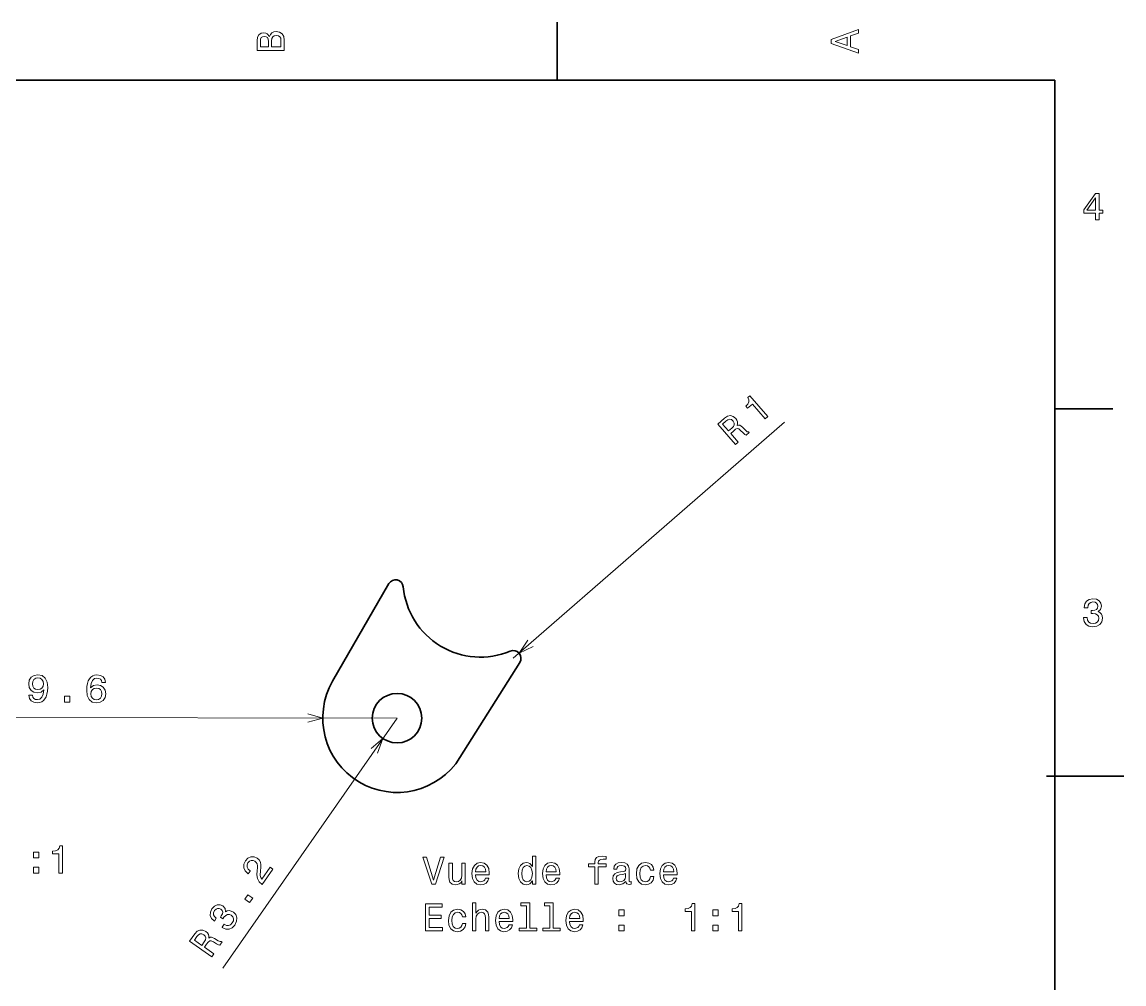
# Model space of a CAD drawing. Extents: x 0 to 296, y 0 to 210.
# Drawn here: x 153.6 to 295.9, y 83.2 to 207.5 of the extents above; entities that cross this region are included whole.
import ezdxf

# ---------------------------------------------------------------- set-up
doc = ezdxf.new("R2010")
doc.units = 0

msp = doc.modelspace()

# ---------------------------------------------------------------- linework, layer by layer
at = {"color": 7, "lineweight": 35, "ltscale": 0.1875}
for p, q in [((222.699997, 200), (222.699997, 207.5)), ((287, 157.5), (294.5, 157.5))]:
    msp.add_line(p, q, dxfattribs=at)
at = {"color": 7, "lineweight": 35}
for p, q in [((287, 200), (10, 200)), ((287, 10), (287, 200))]:
    msp.add_line(p, q, dxfattribs=at)
at = {"color": 7, "lineweight": 13}
for p, q in [((217.028381, 125.25737), (252.094009, 155.770691)), ((202.011414, 117.510513), (150.092667, 117.607803)), ((202.011414, 117.510513), (179.487991, 85.200409))]:
    msp.add_line(p, q, dxfattribs=at)
at = {"color": 7, "lineweight": 35, "ltscale": 0.36363}
for p, q in [((193.691895, 122.300652), (200.949554, 134.905792)), ((210.142197, 112.406555), (217.875336, 124.725708))]:
    msp.add_line(p, q, dxfattribs=at)
at = {"color": 7, "lineweight": 35, "ltscale": 0.25}
msp.add_line((285.941101, 110), (295.941101, 110), dxfattribs=at)
at = {"color": 7, "lineweight": 13}
for points in [[(261.633209, 203.466858), (261.633209, 203.930847), (260.604401, 204.298996), (260.604401, 205.695969), (261.633209, 206.064133), (261.633209, 206.538193), (258.128174, 205.257217), (258.128174, 204.742798)], [(185.542007, 205.630417), (185.249496, 205.983429), (185.052811, 206.074219), (184.81073, 206.104477), (184.432495, 206.03891), (184.160156, 205.842224), (183.993729, 205.524506), (183.933212, 205.080704), (183.933212, 203.835022), (187.433212, 203.835022), (187.433212, 205.151306), (187.36261, 205.620331), (187.155838, 205.968307), (186.828018, 206.185165), (186.384216, 206.260818), (186.08667, 206.215424), (185.839554, 206.094391), (185.65799, 205.897705)], [(185.385666, 204.984879), (185.385666, 204.298996), (184.351807, 204.298996), (184.351807, 205.025223), (184.382065, 205.297562), (184.472839, 205.489197), (184.629181, 205.605194), (184.86116, 205.645538), (185.093155, 205.600143), (185.254532, 205.479111), (185.355408, 205.272339)], [(187.014618, 205.095825), (187.014618, 204.298996), (185.809296, 204.298996), (185.809296, 205.050446), (185.844589, 205.368164), (185.9505, 205.595108), (186.132065, 205.731277), (186.394302, 205.776657), (186.671692, 205.731277), (186.863327, 205.605194), (186.979324, 205.393372)], [(260.17572, 204.460388), (258.632477, 205), (260.17572, 205.539627)], [(292.277374, 181.916794), (292.731262, 181.916794), (292.731262, 182.784225), (293.23056, 182.784225), (293.23056, 183.187683), (292.731262, 183.187683), (292.731262, 185.341141), (292.272339, 185.341141), (290.739197, 183.228027), (290.739197, 182.784225), (292.277374, 182.784225)], [(291.162842, 183.187683), (292.277374, 184.756134), (292.277374, 183.187683)], [(249.56749, 156.223373), (249.913696, 156.524628), (247.599609, 159.183975), (247.340897, 158.958862), (247.474365, 158.667191), (247.473129, 158.392029), (247.343338, 158.118637), (247.080688, 157.836594), (247.315735, 157.566483), (247.932068, 158.102783)], [(245.742889, 152.895294), (246.09671, 153.203171), (245.126709, 154.317886), (245.488129, 154.632385), (245.764374, 154.852722), (245.978119, 154.945129), (246.17868, 154.899033), (246.412048, 154.707672), (246.729034, 154.381821), (246.947174, 154.177216), (247.108704, 154.083786), (247.508179, 154.431396), (247.445282, 154.503677), (247.265076, 154.534058), (247.062485, 154.705414), (246.66507, 155.108337), (246.325623, 155.367828), (246.152039, 155.39061), (245.952179, 155.343719), (246.021591, 155.571243), (246.012238, 155.797104), (245.935059, 156.024094), (245.782425, 156.24559), (245.45108, 156.518829), (245.090332, 156.626083), (244.713425, 156.552155), (244.327988, 156.303665), (243.445343, 155.535599)], [(244.510468, 155.894196), (244.762405, 156.073318), (244.988907, 156.143387), (245.207489, 156.099625), (245.423813, 155.920166), (245.577789, 155.666397), (245.590942, 155.443863), (245.475525, 155.223083), (245.25238, 154.995499), (244.845306, 154.641266), (244.080566, 155.520111)], [(290.729126, 130.51622), (290.729126, 130.480911), (290.809814, 129.996765), (291.046844, 129.633652), (291.420044, 129.401657), (291.914276, 129.315933), (292.438782, 129.401657), (292.832153, 129.623566), (293.08429, 129.976593), (293.175079, 130.430481), (293.134735, 130.728027), (293.023773, 130.970108), (292.842224, 131.156708), (292.600159, 131.292877), (292.927948, 131.565216), (293.043945, 131.998932), (292.968292, 132.392303), (292.751434, 132.68985), (292.398407, 132.87645), (291.914276, 132.942017), (291.460388, 132.861313), (291.112396, 132.63942), (290.885468, 132.286392), (290.809814, 131.817368), (290.809814, 131.782074), (291.258636, 131.782074), (291.299011, 132.104828), (291.430115, 132.336823), (291.641937, 132.478027), (291.939484, 132.528473), (292.201721, 132.488113), (292.393372, 132.382217), (292.509369, 132.210739), (292.554749, 131.97876), (292.509369, 131.731628), (292.388336, 131.565216), (292.176514, 131.46434), (291.889069, 131.434082), (291.692383, 131.439133), (291.692383, 131.04071), (291.939484, 131.050797), (292.257202, 131.005417), (292.494232, 130.884369), (292.635468, 130.687683), (292.685883, 130.430481), (292.630402, 130.13797), (292.484161, 129.921112), (292.252167, 129.784943), (291.944519, 129.739563), (291.626801, 129.789993), (291.394806, 129.941284), (291.248566, 130.183365), (291.193085, 130.51622)], [(154.441681, 120.467094), (154.516586, 120.068535), (154.732864, 119.760498), (155.075439, 119.568207), (155.529205, 119.49675), (155.826813, 119.531502), (156.094284, 119.621773), (156.321518, 119.777695), (156.51358, 119.999237), (156.66539, 120.276329), (156.776993, 120.619057), (156.843292, 121.012306), (156.869354, 121.466148), (156.784943, 122.177399), (156.538803, 122.697319), (156.146027, 123.010735), (155.606598, 123.122696), (155.112198, 123.032845), (154.738556, 122.791466), (154.495773, 122.418724), (154.4142, 121.94986), (154.493988, 121.465553), (154.730331, 121.096954), (155.082916, 120.864304), (155.531616, 120.787819), (156.005859, 120.882751), (156.364487, 121.174583), (156.282745, 120.614944), (156.120605, 120.216827), (155.873047, 119.980263), (155.535019, 119.905243), (155.272827, 119.94104), (155.08139, 120.052353), (154.955658, 120.229095), (154.90567, 120.466225)], [(154.903412, 121.953979), (154.954422, 122.266571), (155.0961, 122.51342), (155.318298, 122.669342), (155.605865, 122.724281), (155.903305, 122.668251), (156.129959, 122.511482), (156.270721, 122.269142), (156.325607, 121.95636), (156.269531, 121.638741), (156.127869, 121.401978), (155.895615, 121.256157), (155.587891, 121.206299), (155.310608, 121.257256), (155.094025, 121.403915), (154.953247, 121.636169)], [(164.337631, 122.138031), (164.242569, 122.546715), (164.02124, 122.849724), (163.67865, 123.042007), (163.234985, 123.108398), (162.937363, 123.073654), (162.679977, 122.978317), (162.452744, 122.822403), (162.260681, 122.600861), (162.108856, 122.323769), (161.997284, 121.986076), (161.925934, 121.587799), (161.904907, 121.138985), (161.984268, 120.422699), (162.230408, 119.902786), (162.628235, 119.589355), (163.172699, 119.48243), (163.662064, 119.572296), (164.035706, 119.808624), (164.278488, 120.181366), (164.365112, 120.655273), (164.280273, 121.134537), (164.048981, 121.503128), (163.691345, 121.735786), (163.247681, 121.817307), (162.768387, 121.717346), (162.40979, 121.43055), (162.486481, 121.985161), (162.648605, 122.38327), (162.896164, 122.619843), (163.239258, 122.69989), (163.491333, 122.659073), (163.682785, 122.552803), (163.808533, 122.376053), (163.873657, 122.138901)], [(163.8759, 120.651146), (163.819839, 120.333527), (163.678177, 120.091713), (163.450928, 119.930756), (163.168411, 119.880852), (162.870956, 119.931847), (162.644302, 120.088608), (162.498505, 120.330956), (162.453705, 120.648766), (162.50473, 120.961349), (162.646378, 121.19812), (162.878662, 121.348976), (163.191437, 121.40387), (163.463669, 121.347885), (163.680252, 121.201225), (163.821014, 120.963928)], [(159.038467, 119.591042), (159.734436, 119.589737), (159.73584, 120.341179), (159.039871, 120.342484)], [(155.029022, 99.435204), (155.724991, 99.435204), (155.724991, 100.186646), (155.029022, 100.186646)], [(158.322266, 97.478432), (158.781189, 97.478432), (158.781189, 101.003647), (158.438248, 101.003647), (158.347473, 100.696014), (158.165924, 100.489243), (157.888535, 100.368202), (157.505249, 100.327858), (157.505249, 99.969788), (158.322266, 99.969788)], [(219.502319, 96.472473), (219.502319, 96.053886), (219.946121, 96.053886), (219.946121, 99.674927), (219.507355, 99.674927), (219.507355, 98.348557), (219.169464, 98.731842), (218.962692, 98.822617), (218.725662, 98.857918), (218.296982, 98.757057), (217.964127, 98.474632), (217.747269, 98.020744), (217.671631, 97.410515), (217.747269, 96.800285), (217.964127, 96.341347), (218.296982, 96.053886), (218.725662, 95.958069), (218.962692, 95.99337), (219.1745, 96.084145)], [(227.561401, 98.293083), (227.561401, 96.053886), (228.005203, 96.053886), (228.005203, 98.293083), (229.01384, 98.293083), (229.01384, 98.671318), (228.005203, 98.671318), (228.005203, 98.837746), (228.040497, 99.039474), (228.156494, 99.175644), (228.35318, 99.256332), (228.635605, 99.286598), (229.01384, 99.266426), (229.01384, 99.649704), (228.534729, 99.674927), (228.101013, 99.629532), (227.798431, 99.49337), (227.616867, 99.256332), (227.561401, 98.918442), (227.561401, 98.671318), (226.749435, 98.671318), (226.749435, 98.293083)], [(184.592758, 96.020584), (185.968445, 97.994019), (185.612656, 98.24205), (184.52536, 96.682327), (184.391479, 96.904755), (184.333954, 97.166176), (184.360352, 97.83017), (184.406387, 98.160789), (184.418839, 98.557861), (184.347519, 98.896507), (184.181305, 99.178375), (183.932953, 99.412979), (183.536392, 99.5849), (183.127792, 99.580803), (182.746368, 99.404053), (182.416107, 99.062553), (182.209564, 98.616356), (182.193481, 98.178787), (182.36821, 97.768036), (182.731659, 97.416321), (182.789581, 97.375946), (183.052017, 97.752426), (183.018921, 97.775497), (182.76355, 98.00885), (182.634567, 98.264755), (182.62619, 98.534943), (182.745071, 98.80249), (182.95372, 99.013611), (183.181152, 99.119408), (183.423264, 99.122772), (183.654831, 99.022827), (183.824951, 98.861198), (183.931503, 98.670113), (183.979874, 98.439667), (183.977097, 98.171112), (183.939331, 97.834724), (183.913193, 97.250465), (183.987259, 96.774658), (184.199982, 96.374306), (184.580353, 96.029236)], [(207.615433, 99.558929), (206.7379, 96.578384), (205.835175, 99.558929), (205.356064, 99.558929), (206.485748, 96.053886), (206.990067, 96.053886), (208.094528, 99.558929)], [(210.817871, 98.7621), (210.374069, 98.7621), (210.374069, 97.1987), (210.323639, 96.835587), (210.177383, 96.573341), (209.950439, 96.411957), (209.652893, 96.361526), (209.415863, 96.401871), (209.264557, 96.522903), (209.178833, 96.729675), (209.158661, 97.022186), (209.158661, 98.7621), (208.714844, 98.7621), (208.714844, 96.981842), (208.72998, 96.623772), (208.825806, 96.326218), (209.118317, 96.053886), (209.587326, 95.958069), (209.839493, 95.99337), (210.056351, 96.084145), (210.24295, 96.240486), (210.394241, 96.46743), (210.394241, 96.053886), (210.817871, 96.053886)], [(212.154327, 97.279388), (213.92955, 97.279388), (213.934586, 97.48616), (213.853897, 98.066132), (213.632004, 98.499855), (213.278976, 98.7621), (212.809952, 98.857918), (212.351013, 98.757057), (211.997986, 98.474632), (211.771042, 98.015701), (211.690353, 97.410515), (211.766006, 96.790199), (211.99295, 96.336304), (212.340927, 96.053886), (212.79483, 95.958069), (213.188202, 96.023628), (213.510956, 96.195099), (213.747986, 96.46743), (213.884155, 96.830544), (213.445404, 96.830544), (213.354614, 96.628815), (213.223495, 96.477516), (212.850296, 96.356483), (212.562836, 96.411957), (212.345978, 96.58847), (212.204758, 96.875931), (212.154327, 97.264259)], [(212.154327, 97.652588), (212.209808, 98.000572), (212.345978, 98.257774), (212.55275, 98.414116), (212.825089, 98.469589), (213.092377, 98.414116), (213.299149, 98.257774), (213.425232, 98.000572), (213.470612, 97.652588)], [(218.8013, 98.459503), (219.093811, 98.388901), (219.31572, 98.192215), (219.446838, 97.864403), (219.497269, 97.410515), (219.446838, 96.951584), (219.31572, 96.623772), (219.093811, 96.422043), (218.8013, 96.356483), (218.523926, 96.422043), (218.312119, 96.623772), (218.170898, 96.956627), (218.125519, 97.410515), (218.170898, 97.85936), (218.312119, 98.187172), (218.523926, 98.388901)], [(221.262405, 97.279388), (223.037613, 97.279388), (223.042664, 97.48616), (222.961975, 98.066132), (222.740067, 98.499855), (222.387039, 98.7621), (221.91803, 98.857918), (221.459091, 98.757057), (221.106064, 98.474632), (220.87912, 98.015701), (220.798431, 97.410515), (220.874069, 96.790199), (221.101013, 96.336304), (221.449005, 96.053886), (221.902893, 95.958069), (222.296265, 96.023628), (222.619034, 96.195099), (222.856064, 96.46743), (222.992233, 96.830544), (222.553467, 96.830544), (222.462692, 96.628815), (222.331573, 96.477516), (221.958374, 96.356483), (221.670898, 96.411957), (221.454041, 96.58847), (221.312836, 96.875931), (221.262405, 97.264259)], [(221.262405, 97.652588), (221.317871, 98.000572), (221.454041, 98.257774), (221.660812, 98.414116), (221.933151, 98.469589), (222.200439, 98.414116), (222.407211, 98.257774), (222.533295, 98.000572), (222.57869, 97.652588)], [(231.590927, 96.406914), (231.590927, 96.391785), (231.61615, 96.220314), (231.691803, 96.099274), (232.009521, 96.003456), (232.256638, 96.0438), (232.256638, 96.386742), (232.150726, 96.371613), (232.009521, 96.437172), (231.984299, 96.638901), (231.984299, 98.040916), (231.923782, 98.398987), (231.747269, 98.651146), (231.439636, 98.802444), (231.00592, 98.857918), (230.582291, 98.797401), (230.269608, 98.625931), (230.072922, 98.358643), (230.007355, 98.005615), (230.007355, 97.975357), (230.405777, 97.975357), (230.441071, 98.187172), (230.552032, 98.33847), (230.733582, 98.429245), (230.990784, 98.464546), (231.237915, 98.439331), (231.414413, 98.363686), (231.520325, 98.232559), (231.555634, 98.051003), (231.535461, 97.839188), (231.454773, 97.733284), (231.253036, 97.682846), (230.874786, 97.642502), (230.441071, 97.551727), (230.133438, 97.390343), (229.951889, 97.138184), (229.896408, 96.764984), (229.946838, 96.432129), (230.10318, 96.185013), (230.355347, 96.028671), (230.703323, 95.973198), (231.172348, 96.079102)], [(234.74295, 97.864403), (235.181702, 97.864403), (235.090927, 98.26786), (234.874069, 98.585587), (234.536179, 98.782272), (234.097412, 98.857918), (233.613266, 98.757057), (233.245117, 98.474632), (233.013123, 98.015701), (232.932434, 97.400429), (233.008087, 96.790199), (233.235016, 96.336304), (233.593094, 96.053886), (234.082291, 95.958069), (234.516006, 96.033714), (234.853897, 96.245529), (235.085892, 96.578384), (235.186752, 97.022186), (234.763123, 97.022186), (234.687469, 96.739769), (234.546265, 96.527946), (234.344528, 96.396828), (234.097412, 96.356483), (233.78978, 96.422043), (233.567871, 96.623772), (233.431702, 96.951584), (233.386322, 97.415558), (233.431702, 97.869446), (233.572922, 98.197258), (233.799866, 98.398987), (234.097412, 98.469589), (234.359665, 98.424202), (234.556351, 98.308212), (234.687469, 98.11657)], [(236.44252, 97.279388), (238.217728, 97.279388), (238.222778, 97.48616), (238.14209, 98.066132), (237.920181, 98.499855), (237.567154, 98.7621), (237.098129, 98.857918), (236.639206, 98.757057), (236.286179, 98.474632), (236.059235, 98.015701), (235.978546, 97.410515), (236.054184, 96.790199), (236.281128, 96.336304), (236.62912, 96.053886), (237.083008, 95.958069), (237.476379, 96.023628), (237.799149, 96.195099), (238.036179, 96.46743), (238.172348, 96.830544), (237.733582, 96.830544), (237.642807, 96.628815), (237.511688, 96.477516), (237.138489, 96.356483), (236.851013, 96.411957), (236.634155, 96.58847), (236.49295, 96.875931), (236.44252, 97.264259)], [(236.44252, 97.652588), (236.497986, 98.000572), (236.634155, 98.257774), (236.840927, 98.414116), (237.113266, 98.469589), (237.380554, 98.414116), (237.587326, 98.257774), (237.713409, 98.000572), (237.758789, 97.652588)], [(155.029022, 97.478432), (155.724991, 97.478432), (155.724991, 98.229874), (155.029022, 98.229874)], [(231.540497, 97.002014), (231.47998, 96.739769), (231.318604, 96.538033), (231.076523, 96.406914), (230.778976, 96.361526), (230.587326, 96.386742), (230.451157, 96.46743), (230.365433, 96.608643), (230.34021, 96.805328), (230.360382, 96.981842), (230.441071, 97.107918), (230.76384, 97.24913), (231.172348, 97.309647), (231.540497, 97.430687)], [(182.960968, 93.679749), (183.358963, 94.250687), (182.742523, 94.680405), (182.344513, 94.109474)], [(179.394775, 90.486526), (179.423737, 90.466339), (179.86705, 90.255661), (180.300476, 90.242462), (180.704208, 90.415955), (181.057175, 90.772369), (181.286789, 91.251663), (181.329697, 91.701263), (181.184296, 92.110008), (180.863861, 92.444046), (180.596695, 92.5811), (180.334656, 92.628517), (180.077759, 92.586288), (179.827621, 92.465576), (179.791687, 92.890228), (179.502213, 93.233414), (179.136246, 93.396309), (178.768143, 93.388565), (178.413177, 93.205673), (178.08252, 92.845993), (177.88916, 92.427505), (177.872192, 92.015137), (178.032013, 91.627083), (178.37352, 91.296806), (178.402481, 91.276619), (178.659149, 91.644829), (178.41745, 91.862503), (178.302124, 92.102737), (178.307404, 92.357254), (178.436203, 92.630188), (178.619263, 92.82225), (178.815735, 92.9189), (179.022736, 92.916), (179.239014, 92.820572), (179.415771, 92.642014), (179.483093, 92.447548), (179.444702, 92.21611), (179.30513, 91.962982), (179.188507, 91.804512), (179.51535, 91.576675), (179.648407, 91.785164), (179.867325, 92.019852), (180.102173, 92.145081), (180.344269, 92.148445), (180.584106, 92.042732), (180.792343, 91.829948), (180.886612, 91.585953), (180.865646, 91.31778), (180.726959, 91.039444), (180.503891, 90.807648), (180.247101, 90.703857), (179.964874, 90.722313), (179.660095, 90.867149)], [(205.678833, 90.007057), (207.897842, 90.007057), (207.897842, 90.430687), (206.142807, 90.430687), (206.142807, 91.615845), (207.706207, 91.615845), (207.706207, 92.034431), (206.142807, 92.034431), (206.142807, 93.083427), (207.857498, 93.083427), (207.857498, 93.507057), (205.678833, 93.507057)], [(210.454758, 91.817574), (210.893524, 91.817574), (210.80275, 92.221031), (210.585892, 92.538757), (210.247986, 92.735443), (209.809235, 92.811089), (209.325089, 92.710228), (208.956924, 92.427803), (208.724945, 91.968872), (208.644241, 91.3536), (208.719894, 90.74337), (208.946838, 90.289474), (209.304901, 90.007057), (209.794098, 89.91124), (210.227814, 89.986885), (210.56572, 90.1987), (210.797699, 90.531555), (210.898575, 90.975357), (210.474945, 90.975357), (210.399292, 90.69294), (210.258072, 90.481117), (210.056351, 90.349998), (209.809235, 90.309654), (209.501602, 90.375214), (209.279694, 90.576942), (209.143524, 90.904755), (209.098129, 91.368729), (209.143524, 91.822617), (209.284729, 92.150429), (209.511688, 92.352158), (209.809235, 92.42276), (210.071472, 92.377373), (210.268158, 92.261383), (210.399292, 92.06974)], [(211.766006, 90.007057), (212.209808, 90.007057), (212.209808, 91.570457), (212.255203, 91.928528), (212.401443, 92.190773), (212.628403, 92.352158), (212.930984, 92.412674), (213.173065, 92.362244), (213.324356, 92.226074), (213.400009, 91.99913), (213.425232, 91.696541), (213.425232, 90.007057), (213.869034, 90.007057), (213.869034, 91.787315), (213.848862, 92.145386), (213.758072, 92.44294), (213.460526, 92.715271), (212.996552, 92.811089), (212.744385, 92.775787), (212.527527, 92.67997), (212.345978, 92.528671), (212.209808, 92.321899), (212.209808, 93.628098), (211.766006, 93.628098)], [(215.190353, 91.232559), (216.965576, 91.232559), (216.970612, 91.439331), (216.889923, 92.019302), (216.668015, 92.453026), (216.315002, 92.715271), (215.845978, 92.811089), (215.387039, 92.710228), (215.034012, 92.427803), (214.807068, 91.968872), (214.726379, 91.363686), (214.802032, 90.74337), (215.028976, 90.289474), (215.376953, 90.007057), (215.830841, 89.91124), (216.224213, 89.976799), (216.546982, 90.14827), (216.784012, 90.420601), (216.920181, 90.783714), (216.481415, 90.783714), (216.39064, 90.581985), (216.259521, 90.430687), (215.886322, 90.309654), (215.598862, 90.365128), (215.382004, 90.541641), (215.240784, 90.829102), (215.190353, 91.21743)], [(218.720612, 93.254898), (218.720612, 90.380257), (217.807785, 90.380257), (217.807785, 90.007057), (220.072205, 90.007057), (220.072205, 90.380257), (219.164413, 90.380257), (219.164413, 93.628098), (218.024643, 93.628098), (218.024643, 93.254898)], [(221.756638, 93.254898), (221.756638, 90.380257), (220.843811, 90.380257), (220.843811, 90.007057), (223.108215, 90.007057), (223.108215, 90.380257), (222.200439, 90.380257), (222.200439, 93.628098), (221.060669, 93.628098), (221.060669, 93.254898)], [(224.298431, 91.232559), (226.073639, 91.232559), (226.07869, 91.439331), (225.997986, 92.019302), (225.776093, 92.453026), (225.423065, 92.715271), (224.954041, 92.811089), (224.495117, 92.710228), (224.14209, 92.427803), (223.915146, 91.968872), (223.834442, 91.363686), (223.910095, 90.74337), (224.137039, 90.289474), (224.485031, 90.007057), (224.938919, 89.91124), (225.332291, 89.976799), (225.65506, 90.14827), (225.89209, 90.420601), (226.028259, 90.783714), (225.589493, 90.783714), (225.498718, 90.581985), (225.367584, 90.430687), (224.994385, 90.309654), (224.706924, 90.365128), (224.490067, 90.541641), (224.348862, 90.829102), (224.298431, 91.21743)], [(230.678101, 91.963829), (231.374069, 91.963829), (231.374069, 92.715271), (230.678101, 92.715271)], [(240.043381, 90.007057), (240.502319, 90.007057), (240.502319, 93.532272), (240.159378, 93.532272), (240.068604, 93.22464), (239.887039, 93.017868), (239.609665, 92.896828), (239.226379, 92.856483), (239.226379, 92.498413), (240.043381, 92.498413)], [(242.822205, 91.963829), (243.518158, 91.963829), (243.518158, 92.715271), (242.822205, 92.715271)], [(246.115417, 90.007057), (246.574356, 90.007057), (246.574356, 93.532272), (246.231415, 93.532272), (246.14064, 93.22464), (245.959076, 93.017868), (245.681702, 92.896828), (245.298416, 92.856483), (245.298416, 92.498413), (246.115417, 92.498413)], [(215.190353, 91.605759), (215.245834, 91.953743), (215.382004, 92.210945), (215.588776, 92.367287), (215.861099, 92.42276), (216.128403, 92.367287), (216.335175, 92.210945), (216.461243, 91.953743), (216.506638, 91.605759)], [(224.298431, 91.605759), (224.353897, 91.953743), (224.490067, 92.210945), (224.696838, 92.367287), (224.969177, 92.42276), (225.236465, 92.367287), (225.443237, 92.210945), (225.569321, 91.953743), (225.614716, 91.605759)], [(178.072266, 86.66684), (178.340469, 87.051605), (177.128265, 87.896629), (177.402252, 88.289665), (177.616547, 88.570618), (177.801376, 88.71228), (178.007111, 88.7164), (178.28006, 88.587608), (178.666824, 88.348724), (178.928223, 88.2034), (179.107635, 88.1521), (179.410461, 88.586502), (179.331848, 88.641296), (179.149673, 88.6269), (178.911469, 88.743774), (178.427917, 89.037827), (178.035492, 89.206863), (177.861603, 89.186699), (177.679169, 89.09256), (177.691101, 89.330147), (177.627045, 89.546928), (177.496918, 89.748291), (177.294952, 89.92598), (176.907059, 90.110313), (176.531052, 90.126526), (176.183487, 89.963058), (175.870148, 89.628204), (175.20105, 88.668373)], [(230.678101, 90.007057), (231.374069, 90.007057), (231.374069, 90.758499), (230.678101, 90.758499)], [(242.822205, 90.007057), (243.518158, 90.007057), (243.518158, 90.758499), (242.822205, 90.758499)], [(176.14682, 89.275497), (176.347565, 89.510559), (176.550186, 89.633659), (176.772858, 89.644424), (177.026367, 89.523033), (177.237488, 89.314392), (177.304413, 89.101746), (177.246216, 88.859512), (177.085205, 88.584457), (176.776611, 88.141769), (175.820923, 88.807983)]]:
    msp.add_lwpolyline(points, close=True, dxfattribs=at)
for points in [[(218.900299, 127.572449), (217.782761, 125.913811), (219.57991, 126.791466)], [(190.478622, 117.014488), (192.411438, 117.528503), (190.48056, 118.049759)], [(199.501328, 113.004593), (200.181442, 114.885406), (198.652039, 113.596634)]]:
    msp.add_lwpolyline(points, dxfattribs=at)
at = {"color": 7, "lineweight": 35}
msp.add_circle((202.011414, 117.510513), 3.2, dxfattribs=at)
for centre, radius, start, end in [((201.816162, 134.406815), 1, 5.181207, 150.06793), ((212.771225, 135.400177), 10, 185.181213, 292.768857), ((217.028381, 125.25737), 1, 327.882139, 112.768855), ((202.011414, 117.510513), 9.6, 150.06793, 327.882139)]:
    msp.add_arc(centre, radius, start, end, dxfattribs=at)

doc.saveas('drawing.dxf')
